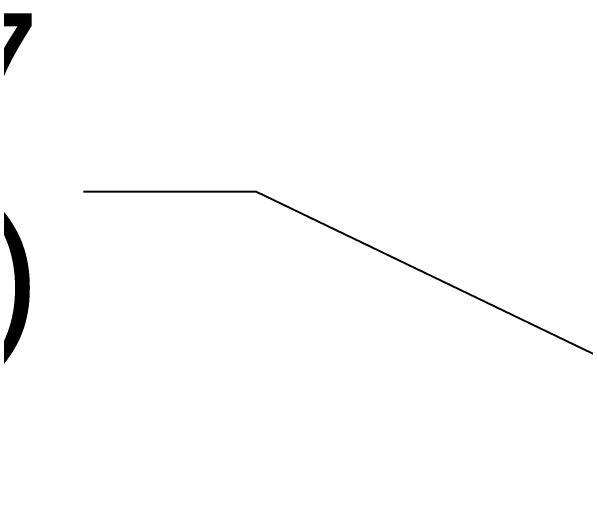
# Model space of a CAD drawing. Extents: x 0 to 11.1, y -12.5 to 0.1.
# Drawn here: x 5.359 to 6.555, y -5.979 to -4.97 of the extents above; entities that cross this region are included whole.
import ezdxf
from ezdxf import colors
from ezdxf.entities.mleader import LeaderData, LeaderLine
from ezdxf.math import Vec2, Vec3

# ---------------------------------------------------------------- set-up
doc = ezdxf.new("R2010")
doc.units = 0
doc.header["$LTSCALE"] = 0.5
doc.header["$MEASUREMENT"] = 0
doc.layers.add('FAB DWG', color=221, linetype='CONTINUOUS')
doc.styles.get("Standard").update_dxf_attribs({"font": 'arial.ttf'})

msp = doc.modelspace()

# ---------------------------------------------------------------- leaders
at = {"layer": 'FAB DWG', "transparency": 16777216}
ml = msp.add_multileader_mtext('Standard', dxfattribs=at)
ml.set_content('BK01127\\PHW63214 (x4)', color=256)
ml.set_leader_properties()
ml.build(insert=Vec2(0, 0))
ml.multileader.update_dxf_attribs({"text_right_attachment_type": 2, "dogleg_length": 0.36, "arrow_head_size": 0.25})
ctx = ml.context
ctx.base_point, ctx.char_height, ctx.arrow_head_size, ctx.landing_gap_size, ctx.plane_origin = Vec3(3.1176, -5.135), 0.25, 0.25, 0.09, Vec3(3.8119, -7.3866)
ctx.right_attachment, ctx.text_align_type = 2, 2
notes = []
notes.append((ctx, [(0, (1, 1, 0), (5.8685, -5.346), (-1, 0), 0.36, [(0, [(7.4805, -6.1218)], 0, [])])]))
ctx.mtext.insert, ctx.mtext.alignment, ctx.mtext.flow_direction = Vec3(5.4185, -4.9733), 3, 5
for ctx, leaders in notes:
    for number, flags, end, landing, length, lines in leaders:
        leader = LeaderData()
        leader.index, (leader.has_last_leader_line, leader.has_dogleg_vector, leader.attachment_direction) = number, flags
        leader.last_leader_point, leader.dogleg_vector, leader.dogleg_length = Vec3(end), Vec3(landing), length
        for number, points, colour, breaks in lines:
            line = LeaderLine()
            line.index, line.vertices, line.color, line.breaks = number, Vec3.list(points), colors.encode_raw_color(colour), breaks
            leader.lines.append(line)
        ctx.leaders.append(leader)

doc.saveas('drawing.dxf')
